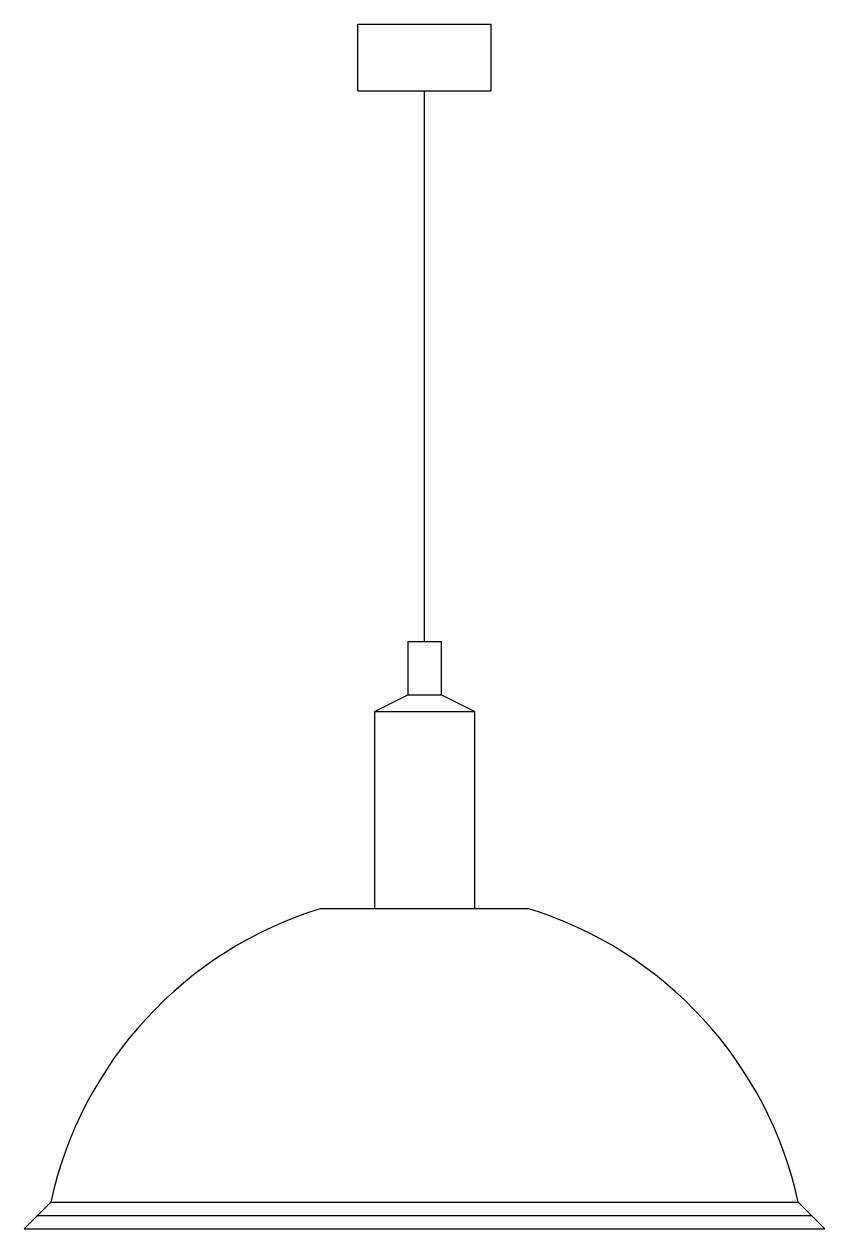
# Model space of a CAD drawing. Header units: millimetres. Extents: x -2969.405 to -2969.105, y 3731.842 to 3732.293.
import ezdxf

# ---------------------------------------------------------------- set-up
doc = ezdxf.new("R2010")
doc.units = ezdxf.units.MM
doc.header["$LTSCALE"] = 10
doc.layers.add('ELE_LUMINÁRIAS', color=4, linetype='Continuous')

msp = doc.modelspace()

# ---------------------------------------------------------------- linework, layer by layer
at = {"layer": 'ELE_LUMINÁRIAS', "color": 3}
for p, q in [((-2969.28034, 3732.29305), (-2969.23034, 3732.29305)), ((-2969.28034, 3732.26805), (-2969.28034, 3732.29305)), ((-2969.23034, 3732.26805), (-2969.23034, 3732.29305)), ((-2969.28034, 3732.26805), (-2969.23034, 3732.26805)), ((-2969.26159, 3732.06184), (-2969.26159, 3732.04184)), ((-2969.26159, 3732.06184), (-2969.24909, 3732.06184)), ((-2969.24909, 3732.06184), (-2969.24909, 3732.04184)), ((-2969.27409, 3732.03559), (-2969.26159, 3732.04184)), ((-2969.26159, 3732.04184), (-2969.24909, 3732.04184)), ((-2969.23659, 3732.03559), (-2969.24909, 3732.04184)), ((-2969.27409, 3732.03559), (-2969.27409, 3731.96184)), ((-2969.27409, 3732.03559), (-2969.23659, 3732.03559)), ((-2969.23659, 3732.03559), (-2969.23659, 3731.96184))]:
    msp.add_line(p, q, dxfattribs=at)
at = {"layer": 'ELE_LUMINÁRIAS', "color": 5}
msp.add_line((-2969.25534, 3732.06184), (-2969.25534, 3732.26805), dxfattribs=at)
at = {"layer": 'ELE_LUMINÁRIAS', "color": 4}
for p, q in [((-2969.29409, 3731.96184), (-2969.21659, 3731.96184)), ((-2969.40534, 3731.84184), (-2969.39534, 3731.85184)), ((-2969.10534, 3731.84184), (-2969.11534, 3731.85184)), ((-2969.40534, 3731.84184), (-2969.10534, 3731.84184))]:
    msp.add_line(p, q, dxfattribs=at)
at = {"layer": 'ELE_LUMINÁRIAS', "color": 1}
for p, q in [((-2969.39534, 3731.85184), (-2969.11534, 3731.85184)), ((-2969.40034, 3731.84684), (-2969.11034, 3731.84684))]:
    msp.add_line(p, q, dxfattribs=at)
at = {"layer": 'ELE_LUMINÁRIAS', "color": 4}
for centre, start, end in [((-2969.25069, 3731.82028), 107.0482, 167.6954), ((-2969.26, 3731.82028), 12.3046, 72.9518)]:
    msp.add_arc(centre, 0.14806, start, end, dxfattribs=at)

doc.saveas('drawing.dxf')
